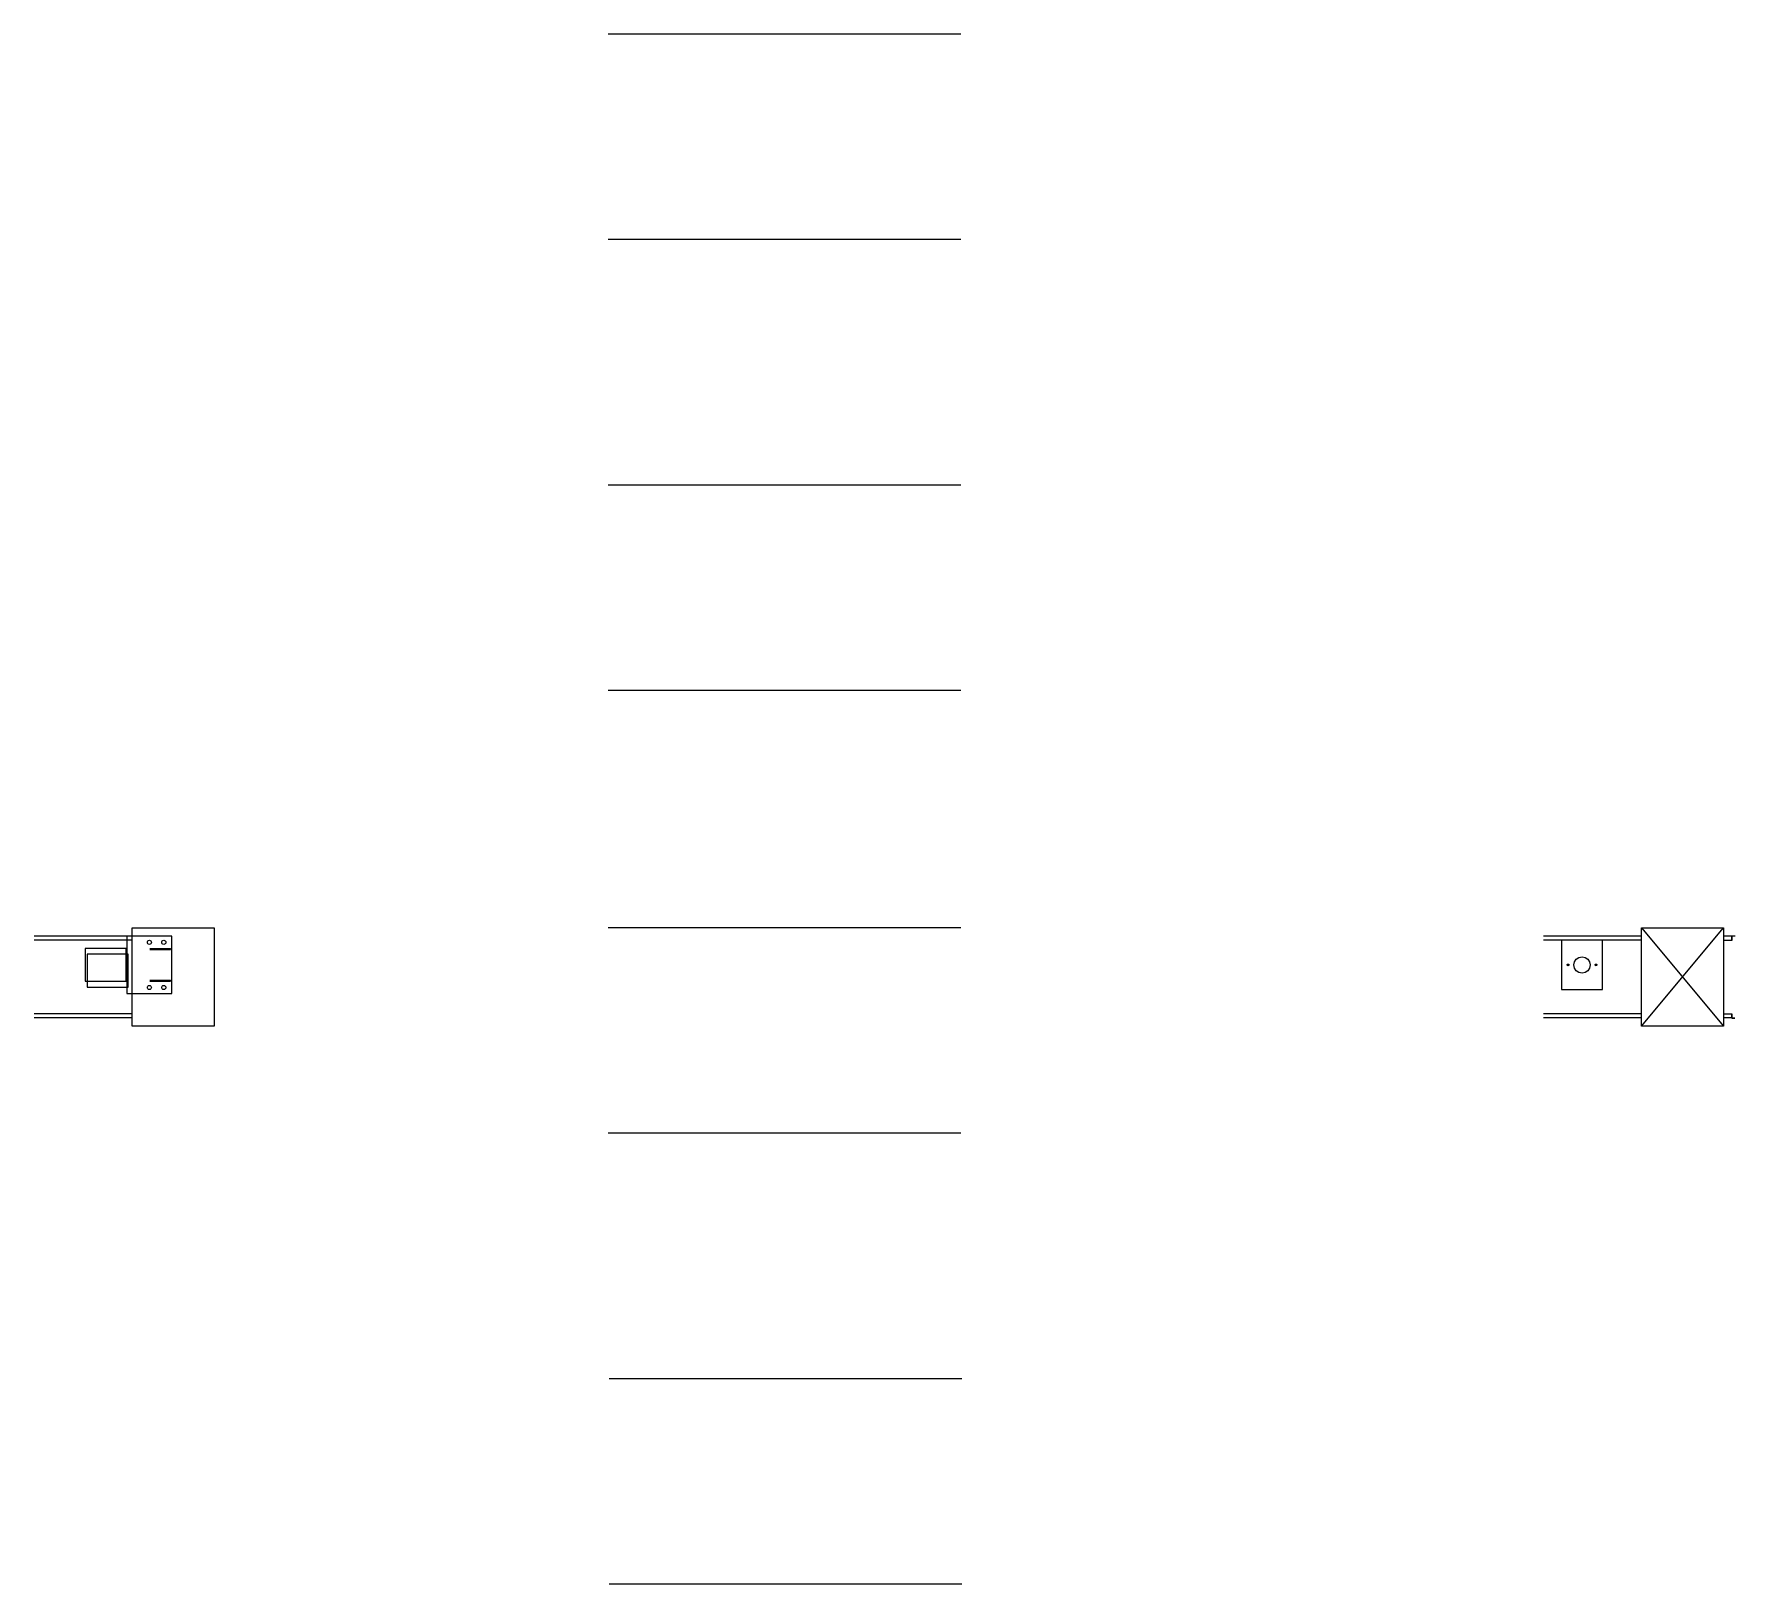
# Model space of a CAD drawing. Header units: metres. Extents: x 2 to 323, y -2 to 254.
# Drawn here: x 238.42 to 259.16, y 45.08 to 63.98 of the extents above; entities that cross this region are included whole.
import ezdxf

# ---------------------------------------------------------------- set-up
doc = ezdxf.new("R2010")
doc.units = ezdxf.units.M
for name, color, linetype in [('0-EST CORTE', 7, 'Continuous'), ('00', 7, 'Continuous'), ('racks', 7, 'Continuous')]:
    doc.layers.add(name, color=color, linetype=linetype)

msp = doc.modelspace()

# ---------------------------------------------------------------- linework, layer by layer
at = {"layer": '0-EST CORTE'}
for p, q in [((239.836, 52.831), (240.086, 52.831)), ((239.836, 52.831), (240.086, 52.831)), ((239.836, 52.819), (240.086, 52.819)), ((239.836, 52.819), (240.086, 52.819)), ((240.086, 52.819), (240.086, 52.831)), ((240.086, 52.819), (240.086, 52.831)), ((239.836, 52.443), (240.086, 52.443)), ((239.836, 52.443), (240.086, 52.443)), ((239.836, 52.431), (240.086, 52.431)), ((239.836, 52.431), (240.086, 52.431)), ((240.086, 52.431), (240.086, 52.443)), ((240.086, 52.431), (240.086, 52.443))]:
    msp.add_line(p, q, dxfattribs=at)
for points in [[(240.106, 52.281), (240.106, 52.981), (239.556, 52.981), (239.556, 52.281), (240.106, 52.281)], [(240.106, 52.281), (240.106, 52.981), (239.556, 52.981), (239.556, 52.281), (240.106, 52.281)], [(239.856, 52.906), (239.854, 52.896), (239.848, 52.888), (239.84, 52.883), (239.831, 52.881), (239.821, 52.883), (239.813, 52.888), (239.808, 52.896), (239.806, 52.906), (239.808, 52.915), (239.813, 52.923), (239.821, 52.929), (239.831, 52.931), (239.84, 52.929), (239.848, 52.923), (239.854, 52.915), (239.856, 52.906)], [(239.856, 52.906), (239.854, 52.896), (239.848, 52.888), (239.84, 52.883), (239.831, 52.881), (239.821, 52.883), (239.813, 52.888), (239.808, 52.896), (239.806, 52.906), (239.808, 52.915), (239.813, 52.923), (239.821, 52.929), (239.831, 52.931), (239.84, 52.929), (239.848, 52.923), (239.854, 52.915), (239.856, 52.906)], [(240.031, 52.906), (240.029, 52.896), (240.023, 52.888), (240.015, 52.883), (240.006, 52.881), (239.996, 52.883), (239.988, 52.888), (239.983, 52.896), (239.981, 52.906), (239.983, 52.915), (239.988, 52.923), (239.996, 52.929), (240.006, 52.931), (240.015, 52.929), (240.023, 52.923), (240.029, 52.915), (240.031, 52.906)], [(240.031, 52.906), (240.029, 52.896), (240.023, 52.888), (240.015, 52.883), (240.006, 52.881), (239.996, 52.883), (239.988, 52.888), (239.983, 52.896), (239.981, 52.906), (239.983, 52.915), (239.988, 52.923), (239.996, 52.929), (240.006, 52.931), (240.015, 52.929), (240.023, 52.923), (240.029, 52.915), (240.031, 52.906)], [(257.046, 52.931), (257.046, 52.331), (257.546, 52.331), (257.546, 52.931), (257.046, 52.931)], [(257.046, 52.931), (257.046, 52.331), (257.546, 52.331), (257.546, 52.931), (257.046, 52.931)], [(239.046, 52.831), (239.046, 52.431), (239.546, 52.431), (239.546, 52.831), (239.046, 52.831)], [(239.046, 52.831), (239.046, 52.431), (239.546, 52.431), (239.546, 52.831), (239.046, 52.831)], [(239.071, 52.361), (239.571, 52.361), (239.571, 52.761), (239.071, 52.761), (239.071, 52.361)], [(239.071, 52.361), (239.571, 52.361), (239.571, 52.761), (239.071, 52.761), (239.071, 52.361)], [(257.396, 52.631), (257.388, 52.592), (257.366, 52.56), (257.335, 52.539), (257.296, 52.531), (257.257, 52.539), (257.225, 52.56), (257.203, 52.592), (257.196, 52.631), (257.203, 52.67), (257.225, 52.701), (257.257, 52.723), (257.296, 52.731), (257.335, 52.723), (257.366, 52.701), (257.388, 52.67), (257.396, 52.631)], [(257.396, 52.631), (257.388, 52.592), (257.366, 52.56), (257.335, 52.539), (257.296, 52.531), (257.257, 52.539), (257.225, 52.56), (257.203, 52.592), (257.196, 52.631), (257.203, 52.67), (257.225, 52.701), (257.257, 52.723), (257.296, 52.731), (257.335, 52.723), (257.366, 52.701), (257.388, 52.67), (257.396, 52.631)], [(257.136, 52.631), (257.135, 52.627), (257.133, 52.624), (257.129, 52.622), (257.126, 52.621), (257.122, 52.622), (257.119, 52.624), (257.116, 52.627), (257.116, 52.631), (257.116, 52.635), (257.119, 52.638), (257.122, 52.64), (257.126, 52.641), (257.129, 52.64), (257.133, 52.638), (257.135, 52.635), (257.136, 52.631)], [(257.136, 52.631), (257.135, 52.627), (257.133, 52.624), (257.129, 52.622), (257.126, 52.621), (257.122, 52.622), (257.119, 52.624), (257.116, 52.627), (257.116, 52.631), (257.116, 52.635), (257.119, 52.638), (257.122, 52.64), (257.126, 52.641), (257.129, 52.64), (257.133, 52.638), (257.135, 52.635), (257.136, 52.631)], [(257.476, 52.631), (257.475, 52.627), (257.473, 52.624), (257.469, 52.622), (257.466, 52.621), (257.462, 52.622), (257.459, 52.624), (257.456, 52.627), (257.456, 52.631), (257.456, 52.635), (257.459, 52.638), (257.462, 52.64), (257.466, 52.641), (257.469, 52.64), (257.473, 52.638), (257.475, 52.635), (257.476, 52.631)], [(257.476, 52.631), (257.475, 52.627), (257.473, 52.624), (257.469, 52.622), (257.466, 52.621), (257.462, 52.622), (257.459, 52.624), (257.456, 52.627), (257.456, 52.631), (257.456, 52.635), (257.459, 52.638), (257.462, 52.64), (257.466, 52.641), (257.469, 52.64), (257.473, 52.638), (257.475, 52.635), (257.476, 52.631)], [(239.856, 52.356), (239.854, 52.346), (239.848, 52.338), (239.84, 52.333), (239.831, 52.331), (239.821, 52.333), (239.813, 52.338), (239.808, 52.346), (239.806, 52.356), (239.808, 52.365), (239.813, 52.373), (239.821, 52.379), (239.831, 52.381), (239.84, 52.379), (239.848, 52.373), (239.854, 52.365), (239.856, 52.356)], [(239.856, 52.356), (239.854, 52.346), (239.848, 52.338), (239.84, 52.333), (239.831, 52.331), (239.821, 52.333), (239.813, 52.338), (239.808, 52.346), (239.806, 52.356), (239.808, 52.365), (239.813, 52.373), (239.821, 52.379), (239.831, 52.381), (239.84, 52.379), (239.848, 52.373), (239.854, 52.365), (239.856, 52.356)], [(240.031, 52.356), (240.029, 52.346), (240.023, 52.338), (240.015, 52.333), (240.006, 52.331), (239.996, 52.333), (239.988, 52.338), (239.983, 52.346), (239.981, 52.356), (239.983, 52.365), (239.988, 52.373), (239.996, 52.379), (240.006, 52.381), (240.015, 52.379), (240.023, 52.373), (240.029, 52.365), (240.031, 52.356)], [(240.031, 52.356), (240.029, 52.346), (240.023, 52.338), (240.015, 52.333), (240.006, 52.331), (239.996, 52.333), (239.988, 52.338), (239.983, 52.346), (239.981, 52.356), (239.983, 52.365), (239.988, 52.373), (239.996, 52.379), (240.006, 52.381), (240.015, 52.379), (240.023, 52.373), (240.029, 52.365), (240.031, 52.356)]]:
    msp.add_lwpolyline(points, close=True, dxfattribs=at)
at = {"layer": '00'}
for p, q in [((239.046, 52.831), (239.046, 52.431)), ((239.546, 52.831), (239.046, 52.831)), ((239.046, 52.831), (239.046, 52.431)), ((239.546, 52.831), (239.046, 52.831)), ((239.546, 52.431), (239.546, 52.831)), ((239.546, 52.431), (239.546, 52.831)), ((239.046, 52.431), (239.546, 52.431)), ((239.046, 52.431), (239.546, 52.431))]:
    msp.add_line(p, q, dxfattribs=at)
at = {"layer": 'racks'}
for p, q in [((249.722, 63.982), (245.422, 63.982)), ((249.722, 63.982), (245.422, 63.982)), ((249.722, 63.982), (245.422, 63.982)), ((245.422, 61.482), (249.722, 61.482)), ((245.422, 61.482), (249.722, 61.482)), ((245.422, 61.482), (249.722, 61.482)), ((249.722, 58.482), (245.422, 58.482)), ((249.722, 58.482), (245.422, 58.482)), ((249.722, 58.482), (245.422, 58.482)), ((245.422, 55.982), (249.722, 55.982)), ((245.422, 55.982), (249.722, 55.982)), ((245.422, 55.982), (249.722, 55.982)), ((239.622, 52.981), (238.424, 52.981)), ((239.622, 52.931), (238.424, 52.931)), ((249.722, 53.082), (245.422, 53.082)), ((249.722, 53.082), (245.422, 53.082)), ((249.722, 53.082), (245.422, 53.082)), ((258.022, 52.981), (256.824, 52.981)), ((258.022, 52.931), (256.824, 52.931)), ((258.022, 53.082), (259.022, 51.882)), ((258.022, 51.882), (259.022, 53.082)), ((239.622, 52.034), (238.424, 52.034)), ((239.622, 51.984), (238.424, 51.984)), ((258.022, 52.034), (256.824, 52.034)), ((258.022, 51.984), (256.824, 51.984)), ((245.422, 50.582), (249.722, 50.582)), ((245.422, 50.582), (249.722, 50.582)), ((245.422, 50.582), (249.722, 50.582)), ((249.735, 47.582), (245.435, 47.582)), ((249.735, 47.582), (245.435, 47.582)), ((249.735, 47.582), (245.435, 47.582)), ((245.435, 45.082), (249.735, 45.082)), ((245.435, 45.082), (249.735, 45.082)), ((245.435, 45.082), (249.735, 45.082))]:
    msp.add_line(p, q, dxfattribs=at)
for points in [[(239.622, 53.082), (240.622, 53.082), (240.622, 51.882), (239.622, 51.882), (239.622, 53.082)], [(258.022, 53.082), (259.022, 53.082), (259.022, 51.882), (258.022, 51.882), (258.022, 53.082)], [(259.123, 52.982), (259.123, 52.982), (259.122, 52.982), (259.122, 52.982), (259.122, 52.981), (259.122, 52.929), (259.12, 52.929), (259.12, 52.982), (259.12, 52.983), (259.121, 52.984), (259.121, 52.984), (259.122, 52.984), (259.16, 52.984), (259.16, 52.982), (259.123, 52.982)], [(259.123, 51.982), (259.123, 51.982), (259.122, 51.983), (259.122, 51.983), (259.122, 51.983), (259.122, 52.035), (259.12, 52.035), (259.12, 51.982), (259.12, 51.981), (259.121, 51.981), (259.121, 51.98), (259.122, 51.98), (259.16, 51.98), (259.16, 51.982), (259.123, 51.982)]]:
    msp.add_lwpolyline(points, close=True, dxfattribs=at)
for points in [[(259.022, 52.931), (259.12, 52.931), (259.12, 52.981), (259.022, 52.981)], [(259.022, 52.034), (259.12, 52.034), (259.12, 51.984), (259.022, 51.984)]]:
    msp.add_lwpolyline(points, dxfattribs=at)

doc.saveas('drawing.dxf')
